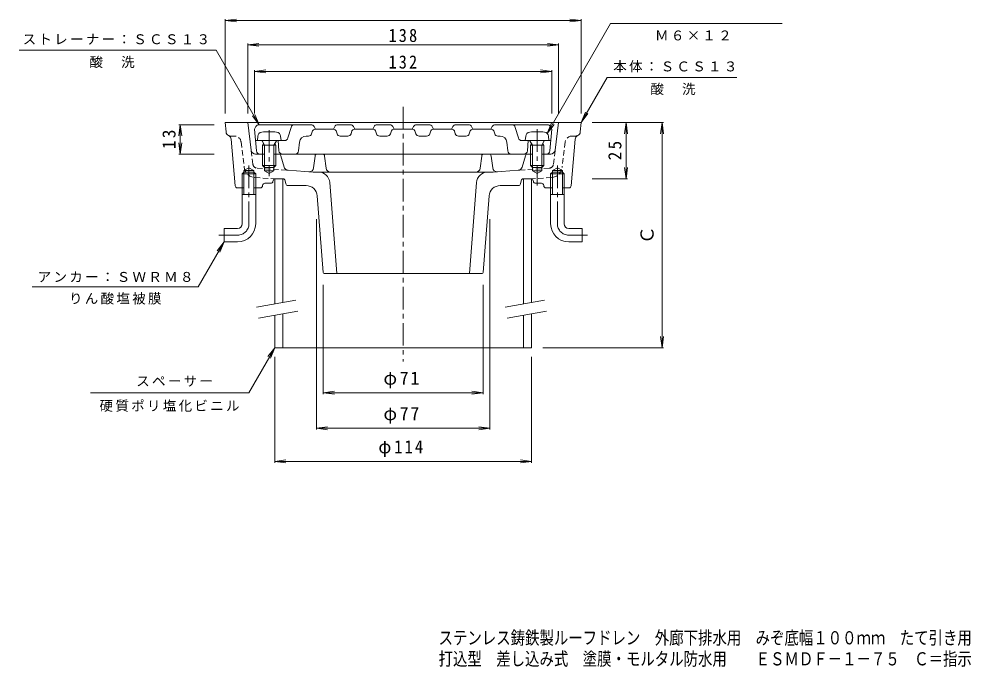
# Model space of a CAD drawing. Units: millimetres, scale not verified. Extents: x -349 to 349, y -275 to 220.
# Drawn here: x -349.3 to 73.4, y -275.5 to 12.2 of the extents above; entities that cross this region are included whole.
import ezdxf
from ezdxf.enums import TextEntityAlignment as Align

# ---------------------------------------------------------------- set-up
doc = ezdxf.new("R2010")
doc.units = ezdxf.units.MM
doc.header["$LTSCALE"] = 2
doc.linetypes.add('CHAIN1', pattern=[8, 5, -1, 1, -1])
doc.linetypes.add('DASHED1', pattern=[1.8, 1.2, -0.6])
for name, color, linetype, lineweight in [('0-0_通り芯', 3, 'Continuous', 9), ('0-2_仕上', 6, 'Continuous', 9), ('0-3_建具', 4, 'Continuous', 9), ('0-4_その他', 7, 'Continuous', 9), ('0-5_寸法', 7, 'Continuous', 9)]:
    doc.layers.add(name, color=color, linetype=linetype, lineweight=lineweight)
doc.layers.add('F-5_F-5ﾚｲﾔ', color=2, linetype='Continuous')
doc.styles.add('ＭＳ ゴシック', font='')
doc.styles.get('ＭＳ ゴシック').set_extended_font_data('MS Gothic')

msp = doc.modelspace()

# ---------------------------------------------------------------- linework, layer by layer
at = {"layer": '0-0_通り芯', "linetype": 'CHAIN1'}
for p, q in [((-178.737, -26.757), (-178.737, -139.916)), ((-238.237, -37.088), (-238.237, -57.59)), ((-119.237, -36.757), (-119.237, -61.739))]:
    msp.add_line(p, q, dxfattribs=at)
at = {"layer": '0-0_通り芯'}
for p, q in [((-257.39, -37.901), (-257.737, -33.735)), ((-257.737, -33.735), (-99.737, -33.735)), ((-246.234, -45.979), (-247.737, -33.735)), ((-111.241, -45.979), (-109.737, -33.735)), ((-100.084, -37.901), (-99.737, -33.735)), ((-253.321, -61.822), (-255.116, -41.177)), ((-104.153, -61.822), (-102.358, -41.177)), ((-240.367, -47.735), (-244.249, -47.735)), ((-233.995, -47.735), (-236.107, -47.735)), ((-231.618, -53.505), (-233.032, -48.465)), ((-217.853, -48.603), (-218.489, -53.874)), ((-214.613, -47.735), (-216.862, -47.735)), ((-213.621, -48.603), (-212.969, -54)), ((-143.853, -48.603), (-144.506, -54)), ((-142.862, -47.735), (-140.613, -47.735)), ((-139.622, -48.603), (-138.986, -53.874)), ((-125.857, -53.505), (-124.442, -48.465)), ((-123.479, -47.735), (-121.367, -47.735)), ((-117.107, -47.735), (-113.226, -47.735)), ((-249.437, -55.085), (-247.237, -53.815)), ((-245.037, -55.085), (-247.237, -53.815)), ((-112.437, -55.085), (-110.237, -53.815)), ((-108.037, -55.085), (-110.237, -53.815)), ((-249.437, -55.735), (-249.437, -55.085)), ((-245.037, -55.085), (-249.437, -55.085)), ((-245.037, -55.735), (-245.037, -55.085)), ((-236.332, -59.114), (-236.548, -59.978)), ((-236.237, -58.735), (-232.084, -58.735)), ((-229.832, -54.96), (-218.737, -55.735)), ((-138.737, -55.735), (-218.737, -55.735)), ((-127.643, -54.96), (-138.737, -55.735)), ((-121.237, -58.735), (-125.39, -58.735)), ((-121.143, -59.114), (-120.927, -59.978)), ((-112.437, -55.085), (-108.037, -55.085)), ((-112.437, -55.735), (-112.437, -55.085)), ((-108.037, -55.735), (-108.037, -55.085)), ((-249.437, -62.735), (-252.325, -62.735)), ((-242.159, -62.735), (-245.037, -62.735)), ((-241.147, -61.649), (-241.162, -61.822)), ((-237.518, -60.735), (-240.151, -60.735)), ((-230.877, -60.9), (-231.098, -59.571)), ((-221.867, -61.735), (-229.89, -61.735)), ((-211.326, -60.352), (-208.22, -100.735)), ((-146.149, -60.352), (-149.255, -100.735)), ((-135.607, -61.735), (-127.584, -61.735)), ((-126.598, -60.9), (-126.377, -59.571)), ((-119.957, -60.735), (-117.323, -60.735)), ((-116.327, -61.649), (-116.312, -61.822)), ((-115.316, -62.735), (-112.437, -62.735)), ((-108.037, -62.735), (-105.15, -62.735)), ((-214.273, -100.274), (-216.882, -66.352)), ((-143.202, -100.274), (-140.592, -66.352)), ((-143.7, -100.735), (-213.774, -100.735))]:
    msp.add_line(p, q, dxfattribs=at)
at = {"layer": '0-0_通り芯', "linetype": 'DASHED1'}
for p, q in [((-253.685, -39.735), (-255.397, -39.735)), ((-103.79, -39.735), (-102.078, -39.735)), ((-250.707, -42.37), (-249.308, -53.765)), ((-245.465, -52.244), (-246.234, -45.979)), ((-112.01, -52.244), (-111.241, -45.979)), ((-106.767, -42.37), (-108.167, -53.765)), ((-243.619, -53.995), (-229.832, -54.96)), ((-113.855, -53.995), (-127.643, -54.96)), ((-244.694, -58.144), (-236.237, -58.735)), ((-112.781, -58.144), (-121.237, -58.735))]:
    msp.add_line(p, q, dxfattribs=at)
at = {"layer": '0-0_通り芯', "color": 4, "linetype": 'CHAIN1'}
for p, q in [((-247.237, -52.811), (-247.237, -78.735)), ((-110.237, -52.811), (-110.237, -78.735)), ((-252.237, -83.735), (-260.644, -83.735)), ((-105.237, -83.735), (-96.831, -83.735))]:
    msp.add_line(p, q, dxfattribs=at)
at = {"layer": '0-0_通り芯', "color": 4}
for p, q in [((-249.437, -55.735), (-250.237, -56.535)), ((-244.237, -56.535), (-250.237, -56.535)), ((-250.237, -78.735), (-250.237, -56.535)), ((-245.037, -55.735), (-249.437, -55.735)), ((-249.437, -65.735), (-249.437, -55.735)), ((-245.037, -55.735), (-245.037, -65.735)), ((-113.237, -56.535), (-107.237, -56.535)), ((-112.437, -55.735), (-112.437, -65.735)), ((-112.437, -55.735), (-108.037, -55.735)), ((-108.037, -55.735), (-107.237, -56.535)), ((-108.037, -65.735), (-108.037, -55.735)), ((-107.237, -78.735), (-107.237, -56.535)), ((-244.237, -65.735), (-250.237, -65.735)), ((-113.237, -65.735), (-107.237, -65.735)), ((-252.237, -86.735), (-258.237, -86.735)), ((-105.237, -86.735), (-99.237, -86.735))]:
    msp.add_line(p, q, dxfattribs=at)
for points in [[(-245.037, -55.735), (-244.237, -56.535), (-244.237, -78.735)], [(-112.437, -55.735), (-113.237, -56.535), (-113.237, -78.735)], [(-252.237, -80.735), (-258.237, -80.735), (-258.237, -86.735)], [(-105.237, -80.735), (-99.237, -80.735), (-99.237, -86.735)]]:
    msp.add_lwpolyline(points, dxfattribs=at)
at = {"layer": '0-0_通り芯'}
for centre, radius, start, end in [((-255.397, -37.735), 2, 184.76352, 242.36385), ((-102.078, -37.735), 2, 297.63615, 355.23648), ((-257.109, -41.35), 2, 4.96979, 64.66037), ((-100.366, -41.35), 2, 115.33963, 175.03021), ((-244.249, -45.735), 2, 187.00005, 270), ((-113.226, -45.735), 2, 270, 352.99995), ((-233.995, -48.735), 1, 15.67796, 90), ((-216.862, -48.735), 1, 90, 172.40356), ((-214.613, -48.735), 1, 7.59431, 90), ((-142.862, -48.735), 1, 90, 172.40569), ((-140.613, -48.735), 1, 7.59644, 90), ((-123.479, -48.735), 1, 90, 164.32204), ((-229.692, -52.964), 2, 195.67761, 266.00017), ((-220.471, -53.609), 2, 266.00014, 352.40364), ((-210.986, -53.735), 2, 187.59488, 270), ((-146.489, -53.735), 2, 270, 352.40512), ((-137.003, -53.609), 2, 187.59636, 273.99986), ((-127.782, -52.964), 2, 273.99983, 344.32239), ((-235.847, -59.235), 0.5, 90, 165.96278), ((-232.084, -59.735), 1, 9.46182, 90), ((-216.311, -60.735), 5, 4.39883, 90), ((-141.163, -60.735), 5, 90, 175.60117), ((-125.39, -59.735), 1, 90, 170.53818), ((-121.628, -59.235), 0.5, 14.03722, 90), ((-252.325, -61.735), 1, 184.96979, 270), ((-242.159, -61.735), 1, 270, 355.03021), ((-240.151, -61.735), 1, 90, 175.03021), ((-237.518, -59.735), 1, 270, 345.96376), ((-229.89, -60.735), 1, 189.46281, 270), ((-221.867, -66.735), 5, 4.39883, 90), ((-135.607, -66.735), 5, 90, 175.60117), ((-127.584, -60.735), 1, 270, 350.53719), ((-119.957, -59.735), 1, 194.03624, 270), ((-117.323, -61.735), 1, 4.96979, 90), ((-115.316, -61.735), 1, 184.96979, 270), ((-105.15, -61.735), 1, 270, 355.03021), ((-213.774, -100.235), 0.5, 184.39832, 270), ((-143.7, -100.235), 0.5, 270, 355.60168)]:
    msp.add_arc(centre, radius, start, end, dxfattribs=at)
at = {"layer": '0-0_通り芯', "linetype": 'DASHED1'}
for centre, radius, start, end in [((-255.397, -37.735), 2, 242.36385, 270), ((-253.685, -42.735), 3, 7.00006, 90), ((-103.79, -42.735), 3, 90, 172.99994), ((-102.078, -37.735), 2, 270, 297.63615), ((-244.345, -53.156), 5, 187.00008, 266.00006), ((-243.48, -52), 2, 187.00005, 266.00017), ((-113.995, -52), 2, 273.99983, 352.99995), ((-113.129, -53.156), 5, 273.99994, 352.99992)]:
    msp.add_arc(centre, radius, start, end, dxfattribs=at)
at = {"layer": '0-0_通り芯', "color": 4}
for centre, radius, start, end in [((-252.237, -78.735), 2, 270, 0), ((-252.237, -78.735), 8, 270, 0), ((-105.237, -78.735), 8, 180, 270), ((-105.237, -78.735), 2, 180, 270)]:
    msp.add_arc(centre, radius, start, end, dxfattribs=at)
at = {"layer": '0-0_通り芯', "color": 4, "linetype": 'CHAIN1'}
for centre, start, end in [((-252.237, -78.735), 270, 0), ((-105.237, -78.735), 180, 270)]:
    msp.add_arc(centre, 5, start, end, dxfattribs=at)
at = {"layer": '0-2_仕上'}
for p, q in [((-244.152, -35.565), (-244.737, -36.735)), ((-243.861, -46.371), (-244.737, -36.735)), ((-242.81, -34.735), (-219.664, -34.735)), ((-229.953, -40.599), (-228.521, -35.872)), ((-219.395, -38.71), (-218.965, -37.419)), ((-218.323, -35.565), (-217.737, -36.735)), ((-218.017, -36.735), (-209.737, -36.735)), ((-209.152, -35.565), (-209.737, -36.735)), ((-209.458, -36.735), (-209.737, -36.735)), ((-208.079, -38.71), (-208.509, -37.419)), ((-207.81, -34.735), (-202.164, -34.735)), ((-201.895, -38.71), (-201.465, -37.419)), ((-200.823, -35.565), (-200.237, -36.735)), ((-191.958, -36.735), (-200.517, -36.735)), ((-191.652, -35.565), (-192.237, -36.735)), ((-190.579, -38.71), (-191.009, -37.419)), ((-190.31, -34.735), (-184.664, -34.735)), ((-184.395, -38.71), (-183.965, -37.419)), ((-183.323, -35.565), (-182.737, -36.735)), ((-174.458, -36.735), (-183.017, -36.735)), ((-174.152, -35.565), (-174.737, -36.735)), ((-173.079, -38.71), (-173.509, -37.419)), ((-167.164, -34.735), (-172.81, -34.735)), ((-166.895, -38.71), (-166.465, -37.419)), ((-165.823, -35.565), (-165.237, -36.735)), ((-165.517, -36.735), (-156.958, -36.735)), ((-156.652, -35.565), (-157.237, -36.735)), ((-155.579, -38.71), (-156.009, -37.419)), ((-149.664, -34.735), (-155.31, -34.735)), ((-149.395, -38.71), (-148.965, -37.419)), ((-148.323, -35.565), (-147.737, -36.735)), ((-148.017, -36.735), (-147.737, -36.735)), ((-139.458, -36.735), (-147.737, -36.735)), ((-139.152, -35.565), (-139.737, -36.735)), ((-138.079, -38.71), (-138.509, -37.419)), ((-114.664, -34.735), (-137.81, -34.735)), ((-127.521, -40.599), (-128.953, -35.872)), ((-113.613, -46.371), (-112.737, -36.735)), ((-113.323, -35.565), (-112.737, -36.735)), ((-231.408, -41.735), (-244.192, -41.735)), ((-233.907, -46.371), (-234.237, -41.735)), ((-221.816, -39.735), (-220.818, -39.735)), ((-206.656, -39.735), (-203.318, -39.735)), ((-189.156, -39.735), (-185.818, -39.735)), ((-168.318, -39.735), (-171.656, -39.735)), ((-150.818, -39.735), (-154.156, -39.735)), ((-135.659, -39.735), (-136.656, -39.735)), ((-126.066, -41.735), (-113.283, -41.735)), ((-123.568, -46.371), (-123.237, -41.735)), ((-225.159, -46.371), (-224.804, -42.464)), ((-132.316, -46.371), (-132.671, -42.464)), ((-240.367, -47.735), (-242.367, -47.735)), ((-121.367, -47.735), (-236.107, -47.735)), ((-115.107, -47.735), (-117.107, -47.735))]:
    msp.add_line(p, q, dxfattribs=at)
at = {"layer": '0-2_仕上', "color": 4}
for p, q in [((-243.487, -41.735), (-243.321, -39.832)), ((-243.487, -41.735), (-232.987, -41.735)), ((-240.367, -43.735), (-241.419, -41.863)), ((-236.107, -43.735), (-235.055, -41.863)), ((-232.987, -41.735), (-233.154, -39.832)), ((-124.487, -41.735), (-124.321, -39.832)), ((-121.367, -43.735), (-122.419, -41.863)), ((-117.107, -43.735), (-116.055, -41.863)), ((-113.987, -41.735), (-114.154, -39.832)), ((-241.237, -43.735), (-240.796, -42.972)), ((-235.237, -43.735), (-241.237, -43.735)), ((-241.237, -43.735), (-241.237, -52.865)), ((-240.367, -43.735), (-240.367, -53.735)), ((-236.107, -43.735), (-236.107, -53.735)), ((-235.237, -43.735), (-235.678, -42.972)), ((-235.237, -43.735), (-235.237, -52.865)), ((-122.237, -43.735), (-121.796, -42.972)), ((-122.237, -43.735), (-116.237, -43.735)), ((-122.237, -43.735), (-122.237, -52.865)), ((-121.367, -43.735), (-121.367, -53.735)), ((-117.107, -43.735), (-117.107, -53.735)), ((-116.237, -43.735), (-116.678, -42.972)), ((-116.237, -43.735), (-116.237, -52.865)), ((-240.367, -53.735), (-241.237, -52.865)), ((-235.237, -52.865), (-241.237, -52.865)), ((-236.107, -53.735), (-240.367, -53.735)), ((-236.107, -53.735), (-235.237, -52.865)), ((-121.367, -53.735), (-122.237, -52.865)), ((-122.237, -52.865), (-116.237, -52.865)), ((-121.367, -53.735), (-117.107, -53.735)), ((-117.107, -53.735), (-116.237, -52.865))]:
    msp.add_line(p, q, dxfattribs=at)
at = {"layer": '0-2_仕上', "color": 3}
for p, q in [((-240.367, -53.735), (-240.367, -55.176)), ((-236.107, -53.735), (-236.107, -55.176)), ((-121.367, -53.735), (-121.367, -55.176)), ((-117.107, -53.735), (-117.107, -55.176)), ((-240.367, -55.176), (-238.237, -56.406)), ((-240.367, -55.176), (-236.107, -55.176)), ((-236.107, -55.176), (-238.237, -56.406)), ((-121.367, -55.176), (-119.237, -56.406)), ((-117.107, -55.176), (-121.367, -55.176)), ((-117.107, -55.176), (-119.237, -56.406))]:
    msp.add_line(p, q, dxfattribs=at)
at = {"layer": '0-2_仕上'}
for centre, radius, start, end in [((-242.81, -36.235), 1.5, 90, 153.43495), ((-227.066, -36.235), 1.5, 90, 165.96425), ((-219.664, -36.235), 1.5, 26.56505, 90), ((-218.017, -37.735), 1, 90, 161.56473), ((-209.458, -37.735), 1, 18.43527, 90), ((-207.81, -36.235), 1.5, 90, 153.43495), ((-202.164, -36.235), 1.5, 26.56505, 90), ((-200.517, -37.735), 1, 90, 161.56473), ((-191.958, -37.735), 1, 18.43527, 90), ((-190.31, -36.235), 1.5, 90, 153.43495), ((-184.664, -36.235), 1.5, 26.56505, 90), ((-183.017, -37.735), 1, 90, 161.56473), ((-174.458, -37.735), 1, 18.43527, 90), ((-172.81, -36.235), 1.5, 90, 153.43495), ((-167.164, -36.235), 1.5, 26.56505, 90), ((-165.517, -37.735), 1, 90, 161.56473), ((-156.958, -37.735), 1, 18.43527, 90), ((-155.31, -36.235), 1.5, 90, 153.43495), ((-149.664, -36.235), 1.5, 26.56505, 90), ((-148.017, -37.735), 1, 90, 161.56473), ((-139.458, -37.735), 1, 18.43527, 90), ((-137.81, -36.235), 1.5, 90, 153.43495), ((-130.408, -36.235), 1.5, 14.03575, 90), ((-114.664, -36.235), 1.5, 26.56505, 90), ((-231.408, -40.235), 1.5, 270, 345.96344), ((-221.816, -42.735), 3, 90, 174.80545), ((-220.818, -38.235), 1.5, 270, 341.56505), ((-206.656, -38.235), 1.5, 198.43495, 270), ((-203.318, -38.235), 1.5, 270, 341.56505), ((-189.156, -38.235), 1.5, 198.43495, 270), ((-185.818, -38.235), 1.5, 270, 341.56505), ((-171.656, -38.235), 1.5, 198.43495, 270), ((-168.318, -38.235), 1.5, 270, 341.56505), ((-154.156, -38.235), 1.5, 198.43495, 270), ((-150.818, -38.235), 1.5, 270, 341.56505), ((-136.656, -38.235), 1.5, 198.43495, 270), ((-135.659, -42.735), 3, 5.19455, 90), ((-126.066, -40.235), 1.5, 194.03656, 270), ((-242.367, -46.235), 1.5, 185.19458, 270), ((-232.413, -46.235), 1.5, 185.19452, 270), ((-226.653, -46.235), 1.5, 270, 354.80548), ((-130.822, -46.235), 1.5, 185.19452, 270), ((-125.062, -46.235), 1.5, 270, 354.80548), ((-115.107, -46.235), 1.5, 270, 354.80542)]:
    msp.add_arc(centre, radius, start, end, dxfattribs=at)
at = {"layer": '0-2_仕上', "color": 4}
for centre, radius, start, end in [((-241.328, -40.006), 2, 96.33817, 175.00002), ((-238.237, -67.835), 30, 83.6618, 96.3382), ((-235.146, -40.006), 2, 4.99998, 83.66183), ((-122.328, -40.006), 2, 96.33817, 175.00002), ((-119.237, -67.835), 30, 83.6618, 96.3382), ((-116.146, -40.006), 2, 4.99998, 83.66183), ((-241.637, -41.985), 0.25, 29.32918, 90), ((-234.837, -41.985), 0.25, 90, 150.67082), ((-122.637, -41.985), 0.25, 29.32918, 90), ((-115.837, -41.985), 0.25, 90, 150.67082)]:
    msp.add_arc(centre, radius, start, end, dxfattribs=at)
at = {"layer": '0-3_建具'}
for p, q in [((-235.737, -58.735), (-232.237, -58.735)), ((-235.737, -58.735), (-235.737, -114.235)), ((-232.237, -58.735), (-232.237, -113.618)), ((-125.237, -58.735), (-121.737, -58.735)), ((-125.237, -58.735), (-125.237, -114.235)), ((-121.737, -58.735), (-121.737, -113.618)), ((-235.737, -119.312), (-235.737, -133.735)), ((-232.237, -118.695), (-232.237, -133.735)), ((-125.237, -119.312), (-125.237, -133.735)), ((-121.737, -118.695), (-121.737, -133.735)), ((-235.737, -133.735), (-121.737, -133.735))]:
    msp.add_line(p, q, dxfattribs=at)
at = {"layer": '0-3_建具', "color": 7}
for p, q in [((-226.406, -112.59), (-243.903, -115.675)), ((-115.906, -112.59), (-133.403, -115.675)), ((-225.537, -117.514), (-243.034, -120.599)), ((-115.037, -117.514), (-132.534, -120.599))]:
    msp.add_line(p, q, dxfattribs=at)
at = {"layer": '0-4_その他'}
for p, q in [((-257.737, 11.565), (-252.78, 12.218)), ((-257.737, 12.165), (-257.737, -29.735)), ((-257.737, 11.565), (-99.737, 11.565)), ((-257.737, 11.565), (-252.78, 10.913)), ((-99.737, 11.565), (-104.694, 12.218)), ((-99.737, 11.565), (-104.694, 10.913)), ((-99.737, 12.165), (-99.737, -29.735)), ((-247.737, 0.756), (-242.78, 1.409)), ((-247.737, 1.356), (-247.737, -29.735)), ((-247.737, 0.756), (-109.737, 0.756)), ((-247.737, 0.756), (-242.78, 0.103)), ((-109.737, 0.756), (-114.695, 1.409)), ((-109.737, 0.756), (-114.695, 0.103)), ((-109.737, 1.356), (-109.737, -29.735)), ((-244.737, -11.054), (-239.78, -10.401)), ((-244.737, -10.454), (-244.737, -29.735)), ((-244.737, -11.054), (-112.737, -11.054)), ((-244.737, -11.054), (-239.78, -11.707)), ((-112.737, -11.054), (-117.694, -10.401)), ((-112.737, -11.054), (-117.694, -11.707)), ((-112.737, -10.454), (-112.737, -29.735)), ((-94.737, -33.735), (-63.137, -33.735)), ((-79.737, -33.735), (-80.39, -38.693)), ((-79.737, -58.735), (-79.737, -33.735)), ((-79.737, -33.735), (-79.085, -38.693)), ((-63.737, -33.735), (-64.39, -38.693)), ((-63.737, -133.735), (-63.737, -33.735)), ((-63.737, -33.735), (-63.085, -38.693)), ((-277.737, -34.735), (-278.39, -39.692)), ((-262.737, -34.735), (-278.337, -34.735)), ((-277.737, -47.735), (-277.737, -34.735)), ((-277.737, -34.735), (-277.085, -39.692)), ((-277.737, -47.735), (-278.39, -42.778)), ((-277.737, -47.735), (-277.085, -42.778)), ((-262.737, -47.735), (-278.337, -47.735)), ((-79.737, -58.735), (-80.39, -53.778)), ((-79.737, -58.735), (-79.085, -53.778)), ((-94.737, -58.735), (-79.137, -58.735)), ((-217.237, -170.098), (-217.237, -76.64)), ((-140.237, -170.098), (-140.237, -76.64)), ((-214.237, -105.735), (-214.237, -154.335)), ((-143.237, -105.735), (-143.237, -154.335)), ((-63.737, -133.735), (-64.39, -128.778)), ((-63.737, -133.735), (-63.085, -128.778)), ((-116.737, -133.735), (-63.137, -133.735)), ((-235.737, -184.829), (-235.737, -137.735)), ((-121.737, -184.829), (-121.737, -137.735)), ((-214.237, -153.735), (-209.28, -153.083)), ((-214.237, -153.735), (-143.237, -153.735)), ((-214.237, -153.735), (-209.28, -154.388)), ((-143.237, -153.735), (-148.194, -153.083)), ((-143.237, -153.735), (-148.194, -154.388)), ((-217.237, -169.498), (-212.28, -168.845)), ((-140.237, -169.498), (-145.195, -168.845)), ((-217.237, -169.498), (-140.237, -169.498)), ((-217.237, -169.498), (-212.28, -170.15)), ((-140.237, -169.498), (-145.195, -170.15)), ((-235.737, -184.229), (-230.78, -183.576)), ((-235.737, -184.229), (-121.737, -184.229)), ((-235.737, -184.229), (-230.78, -184.882)), ((-121.737, -184.229), (-126.695, -183.576)), ((-121.737, -184.229), (-126.695, -184.882))]:
    msp.add_line(p, q, dxfattribs=at)
at = {"layer": '0-5_寸法'}
for p, q in [((-114.782, -38.543), (-86.603, 10.265)), ((-86.603, 10.265), (-10.488, 10.265)), ((-99.737, -33.735), (-88.19, -13.735)), ((-88.19, -13.735), (-30.499, -13.735)), ((-99.737, -33.735), (-97.824, -29.116)), ((-242.656, -34.735), (-245.7, -30.769)), ((-242.656, -34.735), (-244.57, -30.116)), ((-99.737, -33.735), (-96.693, -29.769)), ((-114.782, -38.543), (-112.869, -33.924)), ((-114.782, -38.543), (-111.739, -34.577)), ((-258.237, -86.735), (-269.784, -106.735)), ((-258.237, -86.735), (-261.281, -90.702)), ((-258.237, -86.735), (-260.151, -91.355)), ((-343.494, -106.735), (-269.784, -106.735)), ((-235.737, -133.735), (-247.284, -153.735)), ((-235.737, -133.735), (-238.781, -137.702)), ((-235.737, -133.735), (-237.651, -138.355)), ((-247.284, -153.735), (-317.517, -153.735))]:
    msp.add_line(p, q, dxfattribs=at)
msp.add_lwpolyline([(-242.656, -34.735), (-261.799, -1.579), (-349.32, -1.579)], dxfattribs=at)

# ---------------------------------------------------------------- texts
at = {"layer": '0-4_その他', "color": 2, "style": 'ＭＳ ゴシック'}
msp.add_text('Ｃ', height=5.865, rotation=90, dxfattribs=at).set_placement((-65.737, -87.735), align=Align.BOTTOM_LEFT)
at = {"layer": '0-4_その他', "color": 2, "char_height": 5.865, "attachment_point": 7, "style": 'ＭＳ ゴシック'}
for s, insert in [('\\T1.27;\\W0.9;138', (-185.237, 1.956)), ('\\T1.27;\\W0.9;132', (-185.237, -9.854)), ('\\T1.19;φ71', (-187.487, -151.735)), ('\\T1.19;φ77', (-187.487, -167.498)), ('\\T1.21;\\W0.95;φ114', (-189.737, -182.229))]:
    msp.add_mtext(s, dxfattribs=dict(at, insert=insert))
at = {"layer": '0-4_その他', "color": 2, "char_height": 5.865, "attachment_point": 7, "rotation": 90, "style": 'ＭＳ ゴシック'}
for s, insert in [('\\T1.27;\\W0.95;13', (-279.737, -45.485)), ('\\T1.27;\\W0.95;25', (-81.737, -50.485))]:
    msp.add_mtext(s, dxfattribs=dict(at, insert=insert))
at = {"layer": '0-5_寸法', "char_height": 4.399, "attachment_point": 7, "style": 'ＭＳ ゴシック'}
for s, insert in [('\\T1.17;ストレーナー：ＳＣＳ１３', (-347.722, 0.82)), ('\\T1.17;Ｍ６×１２', (-66.887, 2.657)), ('\\T1.17;酸\u3000洗', (-318.029, -9.553)), ('\\T1.17;本体：ＳＣＳ１３', (-85.447, -11.507)), ('\\T1.17;酸\u3000洗', (-68.923, -21.52)), ('\\T1.17;アンカー：ＳＷＲＭ８', (-341.042, -104.71)), ('\\T1.17;りん酸塩被膜', (-327.139, -114.581)), ('\\T1.17;スペーサー', (-297.286, -151.021)), ('\\T1.17;硬質ポリ塩化ビニル', (-313.555, -162.202))]:
    msp.add_mtext(s, dxfattribs=dict(at, insert=insert))
at = {"layer": 'F-5_F-5ﾚｲﾔ', "style": 'ＭＳ ゴシック', "width": 0.8}
for s, p in [('ステンレス鋳鉄製ルーフドレン\u3000外廊下排水用\u3000みぞ底幅１００ｍｍ\u3000たて引き用', (-163.005, -267.221)), ('打込型\u3000差し込み式\u3000塗膜・モルタル防水用\u3000\u3000ＥＳＭＤＦ－１－７５\u3000Ｃ＝指示', (-163.005, -276.568))]:
    msp.add_text(s, height=5.865, dxfattribs=at).set_placement(p, align=Align.BOTTOM_LEFT)

doc.saveas('drawing.dxf')
